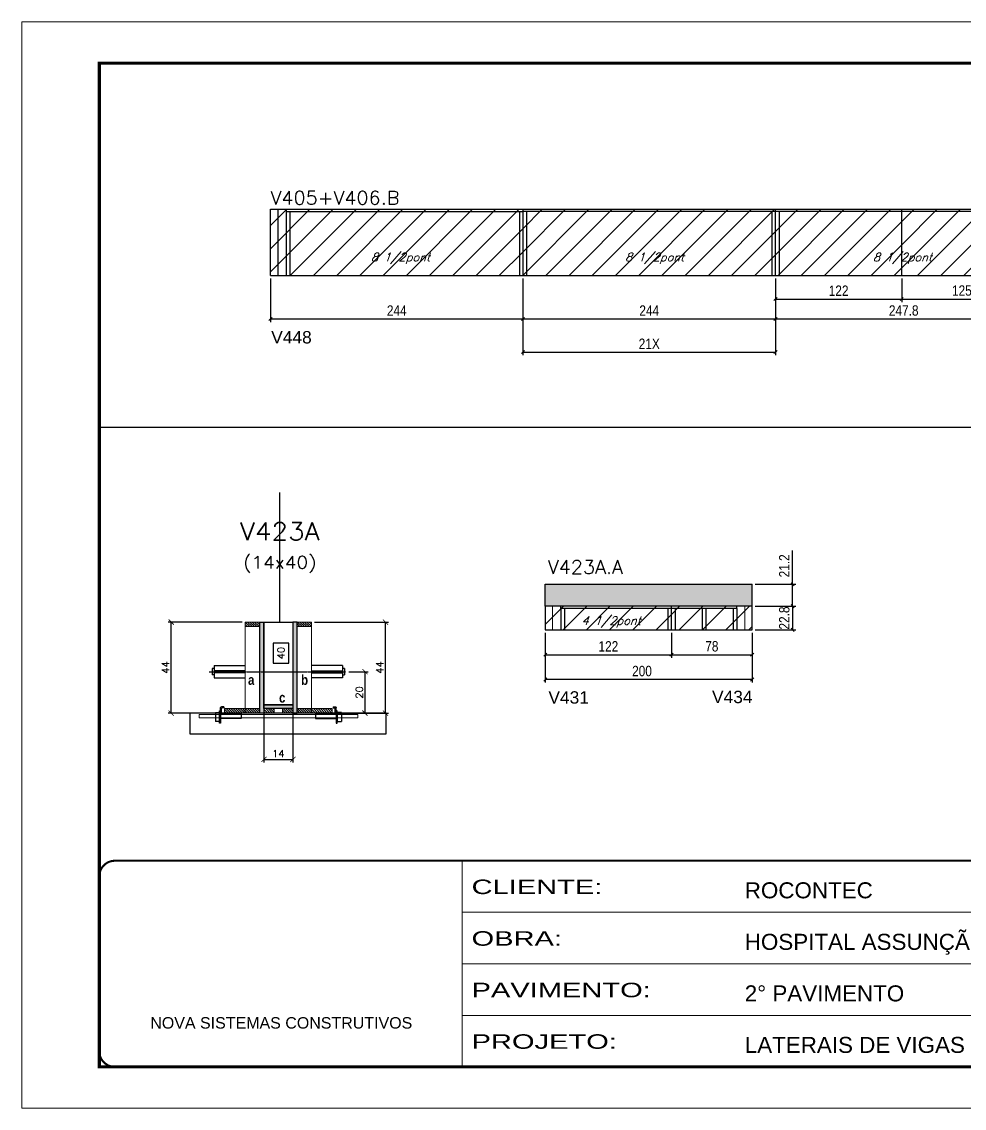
# Model space of a CAD drawing. Extents: x 137137 to 143418, y 10464 to 34486.
# Drawn here: x 137137 to 138048, y 26544 to 27594 of the extents above; entities that cross this region are included whole.
import ezdxf
from ezdxf.enums import TextEntityAlignment as Align

# ---------------------------------------------------------------- set-up
doc = ezdxf.new("R2010")
doc.units = 0
for name, pattern in [('CONTINUO', [0]), ('DASHED', [0.75, 0.5, -0.25]), ('HIDDEN', [0.375, 0.25, -0.125])]:
    doc.linetypes.add(name, pattern=pattern)
for name, color, linetype in [('5', 5, 'Continuous'), ('barrote', 251, 'Continuous'), ('COTA', 241, 'Continuous'), ('Cota Seção (2x)', 4, 'Continuous'), ('detalhes', 4, 'Continuous'), ('Painéis', 200, 'Continuous'), ('presilha', 1, 'Continuous'), ('Reaproveitamento', 251, 'Continuous'), ('SARR_2.2x7', 40, 'Continuous'), ('SARR_3.5x7', 81, 'Continuous'), ('TENSOR', 3, 'Continuous'), ('texto', 7, 'Continuous'), ('Texto de Titulo', 7, 'Continuous'), ('Texto Qtd Sarr', 242, 'Continuous')]:
    doc.layers.add(name, color=color, linetype=linetype)
for name, color, linetype, lineweight in [('CONCRETO', 251, 'Continuous', 25), ('Folhas', 255, 'Continuous', 9), ('Hachura', 251, 'Continuous', 9), ('Madeira', 126, 'Continuous', 18), ('Sarr 2.2x7', 40, 'Continuous', 9), ('SARRAFO DE PRESSAO', 251, 'DASHED', 9), ('SCO-___-LAJ', 2, 'Continuous', 0), ('Texto Seção', 7, 'Continuous', 15)]:
    doc.layers.add(name, color=color, linetype=linetype, lineweight=lineweight)
doc.styles.add('ARIAL', font='arial.ttf')
doc.styles.add('COTA TECNICA', font='techl___.ttf', dxfattribs={"height": 10})
doc.styles.add('REGUA-120', font='ROMANS.shx', dxfattribs={"height": 15})
doc.styles.add('Romans', font='romans.shx')
doc.styles.get("Standard").update_dxf_attribs({"font": 'arial.ttf'})
doc.styles.add('TECNICA', font='techb___.ttf', dxfattribs={"height": 10})
doc.styles.add('Tecnologia', font='')
doc.styles.get('Tecnologia').set_extended_font_data('Forgotten Futurist')
doc.dimstyles.new('Cota Seção (2x)', dxfattribs={"dimtxt": 7, "dimasz": 5, "dimexe": 3, "dimexo": 3, "dimgap": 2, "dimtad": 3, "dimdec": 1, "dimlfac": 0.5, "dimzin": 12, "dimdsep": 46, "dimtxsty": 'Romans', "dimblk": 'ARCHTICK', "dimcen": 0, "dimclrd": 4, "dimclre": 4, "dimclrt": 1, "dimadec": 1, "dimazin": 3, "dimtfac": 1, "dimtdec": 1, "dimtmove": 0, "dimatfit": 3, "dimldrblk": 'OBLIQUE', "dimfxl": 1, "dimtolj": 1, "dimtzin": 12, "dimarcsym": 0})
doc.dimstyles.new('Cota Seção interna', dxfattribs={"dimtxt": 7, "dimasz": 6, "dimexe": 0.18, "dimexo": 2, "dimgap": -4, "dimtad": 3, "dimdec": 1, "dimlfac": 0.5, "dimzin": 12, "dimdsep": 46, "dimtxsty": 'Romans', "dimblk": 'ARCHTICK', "dimcen": 0.09, "dimse1": 1, "dimse2": 1, "dimsd1": 1, "dimsd2": 1, "dimclrd": 180, "dimclre": 5, "dimclrt": 1, "dimadec": 0, "dimazin": 3, "dimtfac": 1, "dimtdec": 1, "dimtofl": 0, "dimtmove": 0, "dimatfit": 3, "dimldrblk": 'ARCHTICK', "dimfxl": 1, "dimtolj": 1, "dimtzin": 0, "dimarcsym": 0})
doc.dimstyles.new('PAINEL', dxfattribs={"dimtxt": 10, "dimasz": 3, "dimexe": 3, "dimexo": 3, "dimgap": 3, "dimtad": 1, "dimdec": 1, "dimzin": 12, "dimdsep": 46, "dimtxsty": 'COTA TECNICA', "dimblk1": 'OBLIQUE', "dimblk2": 'OBLIQUE', "dimsah": 1, "dimcen": 0.9, "dimclrd": 4, "dimclre": 4, "dimclrt": 240, "dimadec": 1, "dimazin": 3, "dimtfac": 1, "dimtdec": 1, "dimtmove": 0, "dimatfit": 3, "dimfxl": 1, "dimtolj": 1, "dimtzin": 12, "dimarcsym": 0})
pattern_1 = [(315, (160317.9558, 18696.541), (1.12253202, 1.12253202), [])]
pattern_2 = [(315, (160327.9558, 18696.541), (1.12253202, 1.12253202), [])]
pattern_3 = [(45, (-4768.5, -1148.575), (-11.2253202, 11.2253202), [])]

# ---------------------------------------------------------------- blocks, each defined once
blk = doc.blocks.new('9999999999')
at = {"color": 30, "linetype": 'CONTINUO'}
for p, q in [((98564.6, 34230.2), (98564.6, 34429.4)), ((98564.6, 34379.6), (99584, 34379.6)), ((98564.6, 34329.8), (99488, 34329.8)), ((98564.6, 34280), (99488, 34280))]:
    blk.add_line(p, q, dxfattribs=at)
at = {"color": 30, "linetype": 'CONTINUO', "const_width": 2}
blk.add_lwpolyline([(99584, 34230.2), (99584, 34414.4, 0.414214), (99569, 34429.4), (98229, 34429.4, 0.414214), (98214, 34414.4), (98214, 34245.2, 0.414214), (98229, 34230.2), (99584, 34230.2)], format="xyb", dxfattribs=at)
at = {"layer": 'Folhas'}
blk.add_lwpolyline([(98139, 34190.2), (99624, 34190.2), (99624, 35240.2), (98139, 35240.2)], close=True, dxfattribs=at)
at = {"layer": 'Folhas', "color": 30, "const_width": 3}
blk.add_lwpolyline([(98214, 34230.2), (99584, 34230.2), (99584, 35200.2), (98214, 35200.2)], close=True, dxfattribs=at)
at = {"color": 7, "linetype": 'Continuous', "ltscale": 5, "style": 'ARIAL'}
for s, height, p in [('ROCONTEC', 15.48, (98837.7, 34393.1)), ('HOSPITAL ASSUNÇÃO', 15.483, (98837.7, 34343.3)), ('2° PAVIMENTO', 15.483, (98837.7, 34293.5)), ('NOVA SISTEMAS CONSTRUTIVOS', 11.059, (98263.2, 34267.2)), ('LATERAIS DE VIGAS', 15.483, (98837.7, 34243.7))]:
    blk.add_text(s, height=height, dxfattribs=at).set_placement(p)
at = {"layer": 'Folhas', "color": 7, "style": 'Tecnologia', "width": 1.5}
for s, p in [('CLIENTE:', (98573.7, 34397.2)), ('OBRA:', (98573.7, 34347.3)), ('PAVIMENTO:', (98573.7, 34297.5)), ('PROJETO:', (98573.7, 34247.7))]:
    blk.add_text(s, height=14, dxfattribs=at).set_placement(p)
blk = doc.blocks.new('_Oblique')
at = {"color": 0, "linetype": 'ByBlock', "lineweight": -2}
blk.add_line((-0.5, -0.5), (0.5, 0.5), dxfattribs=at)
blk = doc.blocks.new('*D519')
at = {"layer": 'COTA', "color": 4, "lineweight": -2, "ltscale": 25, "transparency": 16777216}
for p, q in [((137377.7, 27346.1), (137377.7, 27304.1)), ((137621.7, 27346.1), (137621.7, 27304.1)), ((137377.7, 27307.1), (137621.7, 27307.1))]:
    blk.add_line(p, q, dxfattribs=at)
at = {"layer": 'Defpoints', "color": 0, "ltscale": 25, "transparency": 16777216}
for p in [(137377.7, 27349.1), (137621.7, 27349.1), (137621.7, 27307.1)]:
    blk.add_point(p, dxfattribs=at)
at = {"layer": 'COTA', "color": 4, "lineweight": -2, "ltscale": 25, "transparency": 16777216, "xscale": 3, "yscale": 3, "zscale": 3, "rotation": 180}
blk.add_blockref('_Oblique', (137377.7, 27307.1), dxfattribs=at)
at = {"layer": 'COTA', "color": 4, "lineweight": -2, "ltscale": 25, "transparency": 16777216, "xscale": 3, "yscale": 3, "zscale": 3}
blk.add_blockref('_Oblique', (137621.7, 27307.1), dxfattribs=at)
at = {"layer": 'COTA', "color": 240, "ltscale": 25, "transparency": 16777216, "insert": (137499.7, 27315.2), "char_height": 10, "attachment_point": 5, "style": 'COTA TECNICA'}
blk.add_mtext('\\A1;244', dxfattribs=at)
blk = doc.blocks.new('*D518')
at = {"layer": 'COTA', "color": 4, "lineweight": -2, "ltscale": 25, "transparency": 16777216}
for p, q in [((137865.7, 27346.1), (137865.7, 27304.1)), ((138113.5, 27346.1), (138113.5, 27304.1)), ((137865.7, 27307.1), (138113.5, 27307.1))]:
    blk.add_line(p, q, dxfattribs=at)
at = {"layer": 'Defpoints', "color": 0, "ltscale": 25, "transparency": 16777216}
for p in [(137865.7, 27349.1), (138113.5, 27349.1), (138113.5, 27307.1)]:
    blk.add_point(p, dxfattribs=at)
at = {"layer": 'COTA', "color": 4, "lineweight": -2, "ltscale": 25, "transparency": 16777216, "xscale": 3, "yscale": 3, "zscale": 3, "rotation": 180}
blk.add_blockref('_Oblique', (137865.7, 27307.1), dxfattribs=at)
at = {"layer": 'COTA', "color": 4, "lineweight": -2, "ltscale": 25, "transparency": 16777216, "xscale": 3, "yscale": 3, "zscale": 3}
blk.add_blockref('_Oblique', (138113.5, 27307.1), dxfattribs=at)
at = {"layer": 'COTA', "color": 240, "ltscale": 25, "transparency": 16777216, "insert": (137989.6, 27315.2), "char_height": 10, "attachment_point": 5, "style": 'COTA TECNICA'}
blk.add_mtext('\\A1;247.8', dxfattribs=at)
blk = doc.blocks.new('titulo1')
at = {"layer": 'Defpoints', "color": 252, "linetype": 'HIDDEN', "ltscale": 2}
blk.add_line((0, 0), (0, 125), dxfattribs=at)
at = {"layer": 'Defpoints', "style": 'Romans', "oblique": 15}
blk.add_attdef('FOLHA', text='', height=10, dxfattribs=at).set_placement((0, 15.6), align=Align.MIDDLE_CENTER)
at = {"layer": 'Texto Qtd Sarr', "color": 3, "style": 'Romans', "oblique": 15}
for tag, height, p in [('TITULO', 17, (0, 71.4)), ('SEÇÃO', 12, (0, 41.5))]:
    blk.add_attdef(tag, text='', height=height, dxfattribs=at).set_placement(p, align=Align.MIDDLE_CENTER)
blk = doc.blocks.new('_ArchTick')
at = {"color": 0, "linetype": 'ByBlock', "const_width": 0.15}
blk.add_lwpolyline([(-0.5, -0.5), (0.5, 0.5)], dxfattribs=at)
blk = doc.blocks.new('*D853')
at = {"layer": 'COTA', "color": 4, "lineweight": -2, "transparency": 16777216}
for p, q in [((137350.3, 27014.2), (137278.7, 27014.2)), ((137281.7, 26926.2), (137281.7, 27014.2)), ((137330.3, 26926.2), (137278.7, 26926.2))]:
    blk.add_line(p, q, dxfattribs=at)
at = {"layer": 'Defpoints', "color": 0, "transparency": 16777216}
for p in [(137281.7, 27014.2), (137353.3, 27014.2), (137333.3, 26926.2)]:
    blk.add_point(p, dxfattribs=at)
at = {"layer": 'COTA', "color": 4, "lineweight": -2, "transparency": 16777216, "xscale": 5, "yscale": 5, "zscale": 5}
for p, rotation in [((137281.7, 27014.2), 90), ((137281.7, 26926.2), 270)]:
    blk.add_blockref('_ArchTick', p, dxfattribs=dict(at, rotation=rotation))
at = {"layer": 'COTA', "color": 1, "transparency": 16777216, "insert": (137276.2, 26970.2), "char_height": 7, "attachment_point": 5, "rotation": 90, "style": 'Romans'}
blk.add_mtext('\\A1;44', dxfattribs=at)
blk = doc.blocks.new('*D854')
at = {"layer": 'COTA', "color": 4, "lineweight": -2, "transparency": 16777216}
for p, q in [((137420.3, 27014.2), (137491.8, 27014.2)), ((137488.8, 26926.2), (137488.8, 27014.2)), ((137440.3, 26926.2), (137491.8, 26926.2))]:
    blk.add_line(p, q, dxfattribs=at)
at = {"layer": 'Defpoints', "color": 0, "transparency": 16777216}
for p in [(137417.3, 27014.2), (137488.8, 27014.2), (137437.3, 26926.2)]:
    blk.add_point(p, dxfattribs=at)
at = {"layer": 'COTA', "color": 4, "lineweight": -2, "transparency": 16777216, "xscale": 5, "yscale": 5, "zscale": 5}
for p, rotation in [((137488.8, 27014.2), 90), ((137488.8, 26926.2), 270)]:
    blk.add_blockref('_ArchTick', p, dxfattribs=dict(at, rotation=rotation))
at = {"layer": 'COTA', "color": 1, "transparency": 16777216, "insert": (137483.3, 26970.2), "char_height": 7, "attachment_point": 5, "rotation": 90, "style": 'Romans'}
blk.add_mtext('\\A1;44', dxfattribs=at)
blk = doc.blocks.new('*D855')
at = {"layer": 'Cota Seção (2x)', "color": 180, "lineweight": -2, "transparency": 16777216}
for p, q in [((137395.3, 26993.9), (137380.3, 26993.9)), ((137380.3, 26993.9), (137380.3, 26974.5)), ((137395.3, 26974.5), (137395.3, 26993.9)), ((137380.3, 26974.5), (137395.3, 26974.5))]:
    blk.add_line(p, q, dxfattribs=at)
at = {"layer": 'Defpoints', "color": 0, "transparency": 16777216}
for p in [(137399.3, 27014.2), (137399.3, 27014.2), (137399.3, 26934.2)]:
    blk.add_point(p, dxfattribs=at)
at = {"layer": 'Cota Seção (2x)', "color": 1, "transparency": 16777216, "insert": (137387.8, 26984.2), "char_height": 7, "attachment_point": 5, "rotation": 90, "style": 'Romans'}
blk.add_mtext('\\A1;40', dxfattribs=at)
blk = doc.blocks.new('PRESILHA METÁLICA 1')
at = {"layer": 'presilha'}
for p, q in [((7.5, 10.6), (7.5, 19.9)), ((12, 21), (8.6, 21)), ((9, 11.6), (9, 18.9)), ((12, 19.5), (9.6, 19.5)), ((12, 21), (12, 19.5)), ((0, 13), (6, 13)), ((0, 13), (0, 0)), ((6, 0), (0, 0)), ((6, 15.5), (7.5, 15.5)), ((6, -2.5), (6, 15.5)), ((6, 13), (6, 0)), ((7.5, 15.5), (7.5, -2.5)), ((37.5, 4.1), (7.5, 4.1)), ((37.5, 11), (9.6, 11)), ((37.5, 11), (37.5, 4.1)), ((7.5, -2.5), (6, -2.5))]:
    blk.add_line(p, q, dxfattribs=at)
for centre, radius, start, end in [((8.6, 19.9), 1.14, 90, 180), ((9.6, 18.9), 0.57, 90, 180), ((9.6, 11.6), 0.57, 180, 270)]:
    blk.add_arc(centre, radius, start, end, dxfattribs=at)
blk = doc.blocks.new('*D856')
at = {"layer": 'COTA', "color": 4, "lineweight": -2, "transparency": 16777216}
for p, q in [((137371.3, 26927.6), (137371.3, 26878.5)), ((137399.3, 26927.6), (137399.3, 26878.5)), ((137371.3, 26881.5), (137399.3, 26881.5))]:
    blk.add_line(p, q, dxfattribs=at)
at = {"layer": 'Defpoints', "color": 0, "transparency": 16777216}
for p in [(137371.3, 26930.6), (137399.3, 26930.6), (137399.3, 26881.5)]:
    blk.add_point(p, dxfattribs=at)
at = {"layer": 'COTA', "color": 4, "lineweight": -2, "transparency": 16777216, "xscale": 5, "yscale": 5, "zscale": 5, "rotation": 180}
blk.add_blockref('_ArchTick', (137371.3, 26881.5), dxfattribs=at)
at = {"layer": 'COTA', "color": 4, "lineweight": -2, "transparency": 16777216, "xscale": 5, "yscale": 5, "zscale": 5}
blk.add_blockref('_ArchTick', (137399.3, 26881.5), dxfattribs=at)
at = {"layer": 'COTA', "color": 1, "transparency": 16777216, "insert": (137385.3, 26887), "char_height": 7, "attachment_point": 5, "style": 'Romans'}
blk.add_mtext('\\A1;14', dxfattribs=at)
blk = doc.blocks.new('*D857')
at = {"layer": 'COTA', "color": 4, "lineweight": -2, "transparency": 16777216}
for p, q in [((137453.5, 26966.2), (137472, 26966.2)), ((137469, 26966.2), (137469, 26926.2)), ((137453.5, 26926.2), (137472, 26926.2))]:
    blk.add_line(p, q, dxfattribs=at)
at = {"layer": 'Defpoints', "color": 0, "transparency": 16777216}
for p in [(137450.5, 26966.2), (137450.5, 26926.2), (137469, 26926.2)]:
    blk.add_point(p, dxfattribs=at)
at = {"layer": 'COTA', "color": 4, "lineweight": -2, "transparency": 16777216, "xscale": 5, "yscale": 5, "zscale": 5}
for p, rotation in [((137469, 26966.2), 90), ((137469, 26926.2), 270)]:
    blk.add_blockref('_ArchTick', p, dxfattribs=dict(at, rotation=rotation))
at = {"layer": 'COTA', "color": 1, "transparency": 16777216, "insert": (137463.5, 26946.2), "char_height": 7, "attachment_point": 5, "rotation": 90, "style": 'Romans'}
blk.add_mtext('\\A1;20', dxfattribs=at)
blk = doc.blocks.new('*D858')
at = {"layer": 'COTA', "color": 4, "linetype": 'ByBlock', "lineweight": -2, "transparency": 16777216}
for p, q in [((137643.2, 27003.7), (137643.2, 26955.7)), ((137843.2, 27003.7), (137843.2, 26955.7)), ((137843.2, 26958.7), (137643.2, 26958.7))]:
    blk.add_line(p, q, dxfattribs=at)
at = {"layer": 'Defpoints', "color": 0, "linetype": 'ByBlock', "transparency": 16777216}
for p in [(137643.2, 27006.7), (137843.2, 27006.7), (137643.2, 26958.7)]:
    blk.add_point(p, dxfattribs=at)
at = {"layer": 'COTA', "color": 4, "linetype": 'ByBlock', "lineweight": -2, "transparency": 16777216, "xscale": 3, "yscale": 3, "zscale": 3, "rotation": 180}
blk.add_blockref('_Oblique', (137643.2, 26958.7), dxfattribs=at)
at = {"layer": 'COTA', "color": 4, "linetype": 'ByBlock', "lineweight": -2, "transparency": 16777216, "xscale": 3, "yscale": 3, "zscale": 3}
blk.add_blockref('_Oblique', (137843.2, 26958.7), dxfattribs=at)
at = {"layer": 'COTA', "color": 240, "linetype": 'ByBlock', "transparency": 16777216, "insert": (137736.7, 26966.8), "char_height": 10, "attachment_point": 5, "style": 'COTA TECNICA'}
blk.add_mtext('\\A1;200', dxfattribs=at)
blk = doc.blocks.new('*D859')
at = {"layer": 'COTA', "color": 4, "linetype": 'ByBlock', "lineweight": -2, "transparency": 16777216}
for p, q in [((137846.2, 27029.5), (137885.3, 27029.5)), ((137882.3, 27029.5), (137882.3, 27006.7)), ((137846.2, 27006.7), (137885.3, 27006.7))]:
    blk.add_line(p, q, dxfattribs=at)
at = {"layer": 'Defpoints', "color": 0, "linetype": 'ByBlock', "transparency": 16777216}
for p in [(137843.2, 27029.5), (137843.2, 27006.7), (137882.3, 27006.7)]:
    blk.add_point(p, dxfattribs=at)
at = {"layer": 'COTA', "color": 4, "linetype": 'ByBlock', "lineweight": -2, "transparency": 16777216, "xscale": 3, "yscale": 3, "zscale": 3}
for p, rotation in [((137882.3, 27029.5), 90), ((137882.3, 27006.7), 270)]:
    blk.add_blockref('_Oblique', p, dxfattribs=dict(at, rotation=rotation))
at = {"layer": 'COTA', "color": 240, "linetype": 'ByBlock', "transparency": 16777216, "insert": (137874.2, 27018.1), "char_height": 10, "attachment_point": 5, "rotation": 90, "style": 'COTA TECNICA'}
blk.add_mtext('\\A1;22.8', dxfattribs=at)
blk = doc.blocks.new('*D860')
at = {"layer": 'COTA', "color": 4, "linetype": 'ByBlock', "lineweight": -2, "transparency": 16777216}
for p, q in [((137643.2, 27003.7), (137643.2, 26979.6)), ((137765.2, 27003.7), (137765.2, 26979.6)), ((137643.2, 26982.6), (137765.2, 26982.6))]:
    blk.add_line(p, q, dxfattribs=at)
at = {"layer": 'Defpoints', "color": 0, "linetype": 'ByBlock', "transparency": 16777216}
for p in [(137643.2, 27006.7), (137765.2, 27006.7), (137765.2, 26982.6)]:
    blk.add_point(p, dxfattribs=at)
at = {"layer": 'COTA', "color": 4, "linetype": 'ByBlock', "lineweight": -2, "transparency": 16777216, "xscale": 3, "yscale": 3, "zscale": 3, "rotation": 180}
blk.add_blockref('_Oblique', (137643.2, 26982.6), dxfattribs=at)
at = {"layer": 'COTA', "color": 4, "linetype": 'ByBlock', "lineweight": -2, "transparency": 16777216, "xscale": 3, "yscale": 3, "zscale": 3}
blk.add_blockref('_Oblique', (137765.2, 26982.6), dxfattribs=at)
at = {"layer": 'COTA', "color": 240, "linetype": 'ByBlock', "transparency": 16777216, "insert": (137704.2, 26990.7), "char_height": 10, "attachment_point": 5, "style": 'COTA TECNICA'}
blk.add_mtext('\\A1;122', dxfattribs=at)
blk = doc.blocks.new('*D861')
at = {"layer": 'COTA', "color": 4, "linetype": 'ByBlock', "lineweight": -2, "transparency": 16777216}
for p, q in [((137765.2, 27003.7), (137765.2, 26979.6)), ((137843.2, 27003.7), (137843.2, 26979.6)), ((137765.2, 26982.6), (137843.2, 26982.6))]:
    blk.add_line(p, q, dxfattribs=at)
at = {"layer": 'Defpoints', "color": 0, "linetype": 'ByBlock', "transparency": 16777216}
for p in [(137765.2, 27006.7), (137843.2, 27006.7), (137843.2, 26982.6)]:
    blk.add_point(p, dxfattribs=at)
at = {"layer": 'COTA', "color": 4, "linetype": 'ByBlock', "lineweight": -2, "transparency": 16777216, "xscale": 3, "yscale": 3, "zscale": 3, "rotation": 180}
blk.add_blockref('_Oblique', (137765.2, 26982.6), dxfattribs=at)
at = {"layer": 'COTA', "color": 4, "linetype": 'ByBlock', "lineweight": -2, "transparency": 16777216, "xscale": 3, "yscale": 3, "zscale": 3}
blk.add_blockref('_Oblique', (137843.2, 26982.6), dxfattribs=at)
at = {"layer": 'COTA', "color": 240, "linetype": 'ByBlock', "transparency": 16777216, "insert": (137804.2, 26990.7), "char_height": 10, "attachment_point": 5, "style": 'COTA TECNICA'}
blk.add_mtext('\\A1;78', dxfattribs=at)
blk = doc.blocks.new('*D892')
at = {"layer": 'COTA', "color": 4, "lineweight": -2, "ltscale": 25, "transparency": 16777216}
for p, q in [((137621.7, 27346.1), (137621.7, 27304.1)), ((137865.7, 27346.1), (137865.7, 27304.1)), ((137621.7, 27307.1), (137865.7, 27307.1))]:
    blk.add_line(p, q, dxfattribs=at)
at = {"layer": 'Defpoints', "color": 0, "ltscale": 25, "transparency": 16777216}
for p in [(137621.7, 27349.1), (137865.7, 27349.1), (137865.7, 27307.1)]:
    blk.add_point(p, dxfattribs=at)
at = {"layer": 'COTA', "color": 4, "lineweight": -2, "ltscale": 25, "transparency": 16777216, "xscale": 3, "yscale": 3, "zscale": 3, "rotation": 180}
blk.add_blockref('_Oblique', (137621.7, 27307.1), dxfattribs=at)
at = {"layer": 'COTA', "color": 4, "lineweight": -2, "ltscale": 25, "transparency": 16777216, "xscale": 3, "yscale": 3, "zscale": 3}
blk.add_blockref('_Oblique', (137865.7, 27307.1), dxfattribs=at)
at = {"layer": 'COTA', "color": 240, "ltscale": 25, "transparency": 16777216, "insert": (137743.7, 27315.2), "char_height": 10, "attachment_point": 5, "style": 'COTA TECNICA'}
blk.add_mtext('\\A1;244', dxfattribs=at)
blk = doc.blocks.new('*D893')
at = {"layer": 'COTA', "color": 4, "lineweight": -2, "ltscale": 25, "transparency": 16777216}
for p, q in [((137621.7, 27346.1), (137621.7, 27272.1)), ((137865.7, 27346.1), (137865.7, 27272.1)), ((137621.7, 27275.1), (137865.7, 27275.1))]:
    blk.add_line(p, q, dxfattribs=at)
at = {"layer": 'Defpoints', "color": 0, "ltscale": 25, "transparency": 16777216}
for p in [(137621.7, 27349.1), (137865.7, 27349.1), (137865.7, 27275.1)]:
    blk.add_point(p, dxfattribs=at)
at = {"layer": 'COTA', "color": 4, "lineweight": -2, "ltscale": 25, "transparency": 16777216, "xscale": 3, "yscale": 3, "zscale": 3, "rotation": 180}
blk.add_blockref('_Oblique', (137621.7, 27275.1), dxfattribs=at)
at = {"layer": 'COTA', "color": 4, "lineweight": -2, "ltscale": 25, "transparency": 16777216, "xscale": 3, "yscale": 3, "zscale": 3}
blk.add_blockref('_Oblique', (137865.7, 27275.1), dxfattribs=at)
at = {"layer": 'COTA', "color": 240, "ltscale": 25, "transparency": 16777216, "insert": (137743.7, 27283.1), "char_height": 10, "attachment_point": 5, "style": 'COTA TECNICA'}
blk.add_mtext('\\A1;21X', dxfattribs=at)
blk = doc.blocks.new('*D899')
at = {"layer": 'COTA', "color": 4, "lineweight": -2, "ltscale": 25, "transparency": 16777216}
for p, q in [((137865.7, 27346.1), (137865.7, 27323.3)), ((137987.7, 27346.1), (137987.7, 27323.3)), ((137865.7, 27326.3), (137987.7, 27326.3))]:
    blk.add_line(p, q, dxfattribs=at)
at = {"layer": 'Defpoints', "color": 0, "ltscale": 25, "transparency": 16777216}
for p in [(137865.7, 27349.1), (137987.7, 27349.1), (137987.7, 27326.3)]:
    blk.add_point(p, dxfattribs=at)
at = {"layer": 'COTA', "color": 4, "lineweight": -2, "ltscale": 25, "transparency": 16777216, "xscale": 3, "yscale": 3, "zscale": 3, "rotation": 180}
blk.add_blockref('_Oblique', (137865.7, 27326.3), dxfattribs=at)
at = {"layer": 'COTA', "color": 4, "lineweight": -2, "ltscale": 25, "transparency": 16777216, "xscale": 3, "yscale": 3, "zscale": 3}
blk.add_blockref('_Oblique', (137987.7, 27326.3), dxfattribs=at)
at = {"layer": 'COTA', "color": 240, "ltscale": 25, "transparency": 16777216, "insert": (137926.7, 27334.4), "char_height": 10, "attachment_point": 5, "style": 'COTA TECNICA'}
blk.add_mtext('\\A1;122', dxfattribs=at)
blk = doc.blocks.new('*D900')
at = {"layer": 'COTA', "color": 4, "lineweight": -2, "ltscale": 25, "transparency": 16777216}
for p, q in [((137987.7, 27346.1), (137987.7, 27323.3)), ((138113.5, 27346.1), (138113.5, 27323.3)), ((137987.7, 27326.3), (138113.5, 27326.3))]:
    blk.add_line(p, q, dxfattribs=at)
at = {"layer": 'Defpoints', "color": 0, "ltscale": 25, "transparency": 16777216}
for p in [(137987.7, 27349.1), (138113.5, 27349.1), (138113.5, 27326.3)]:
    blk.add_point(p, dxfattribs=at)
at = {"layer": 'COTA', "color": 4, "lineweight": -2, "ltscale": 25, "transparency": 16777216, "xscale": 3, "yscale": 3, "zscale": 3, "rotation": 180}
blk.add_blockref('_Oblique', (137987.7, 27326.3), dxfattribs=at)
at = {"layer": 'COTA', "color": 4, "lineweight": -2, "ltscale": 25, "transparency": 16777216, "xscale": 3, "yscale": 3, "zscale": 3}
blk.add_blockref('_Oblique', (138113.5, 27326.3), dxfattribs=at)
at = {"layer": 'COTA', "color": 240, "ltscale": 25, "transparency": 16777216, "insert": (138050.6, 27334.5), "char_height": 10, "attachment_point": 5, "style": 'COTA TECNICA'}
blk.add_mtext('\\A1;125.8', dxfattribs=at)
blk = doc.blocks.new('*D1065')
at = {"layer": 'COTA', "color": 4, "lineweight": -2, "ltscale": 25, "transparency": 16777216}
for p, q in [((137882.3, 27050.7), (137882.3, 27083.4)), ((137846.2, 27050.7), (137885.3, 27050.7)), ((137882.3, 27029.5), (137882.3, 27050.7)), ((137846.2, 27029.5), (137885.3, 27029.5))]:
    blk.add_line(p, q, dxfattribs=at)
at = {"layer": 'Defpoints', "color": 0, "ltscale": 25, "transparency": 16777216}
for p in [(137843.2, 27050.7), (137882.3, 27050.7), (137843.2, 27029.5)]:
    blk.add_point(p, dxfattribs=at)
at = {"layer": 'COTA', "color": 4, "lineweight": -2, "ltscale": 25, "transparency": 16777216, "xscale": 3, "yscale": 3, "zscale": 3}
for p, rotation in [((137882.3, 27050.7), 90), ((137882.3, 27029.5), 270)]:
    blk.add_blockref('_Oblique', p, dxfattribs=dict(at, rotation=rotation))
at = {"layer": 'COTA', "color": 240, "ltscale": 25, "transparency": 16777216, "insert": (137874.2, 27068.5), "char_height": 10, "attachment_point": 5, "rotation": 90, "style": 'COTA TECNICA'}
blk.add_mtext('\\A1;21.2', dxfattribs=at)

msp = doc.modelspace()

# ---------------------------------------------------------------- hatches: boundary and pattern name
at = {"layer": 'COTA', "linetype": 'ByBlock'}
h = msp.add_hatch(dxfattribs=at)
h.set_pattern_fill('AR-CONC', color=256, scale=0.03)
h.set_pattern_definition([(50, (-4768.5, -1148.575), (5.46554007, -0.47817257), [0.5715, -6.2865]), (355, (-4768.5, -1148.575), (-1.05730264, 5.73170536), [0.4572, -5.02921753]), (100.4514447, (-4768.0445, -1148.615), (4.40823741, 5.25353256), [0.48570026, -5.34270734]), (46.1842, (-4768.5, -1147.051), (8.13237123, -1.26126984), [0.85725, -9.42975]), (96.6355576, (-4767.822, -1147.156), (7.122124, 7.42278374), [0.7285507, -8.01406824]), (351.184151, (-4768.5, -1147.051), (7.122124, 7.42278374), [0.685799, -7.54379196]), (21, (-4767.738, -1147.432), (4.54843174, -3.06795595), [0.5715, -6.2865]), (326, (-4767.738, -1147.432), (1.85406085, 5.52563898), [0.4572, -5.0292]), (71.451445, (-4767.359, -1147.688), (6.40249258, 2.45768307), [0.48570026, -5.34269813]), (37.5, (-4768.5, -1148.5751), (0.092658098, 2.536651166), [0, -4.96824, 0, -5.1054, 0, -5.04825]), (7.5, (-4768.5, -1148.575), (2.004589875, 3.005417245), [0, -2.91084, 0, -4.85394, 0, -1.92405]), (327.5, (-4770.1993, -1148.5751), (4.067717855, -0.17186232), [0, -1.905, 0, -5.9436, 0, -7.8867]), (317.5, (-4770.9613, -1148.575), (4.44387544, 0.76279473), [0, -2.4765, 0, -3.94716, 0, -5.6007])])
h.paths.add_polyline_path([(137843.21, 27029.45), (137843.21, 27050.65), (137643.21, 27050.65), (137643.21, 27029.45)])
at = {"layer": 'Hachura'}
h = msp.add_hatch(dxfattribs=at)
h.set_pattern_fill('ANSI31', color=256, scale=0.5, angle=270, style=0)
h.set_pattern_definition([(315, (160327.9558, 18706.541), (1.12253202, 1.12253202), [])])
h.paths.add_polyline_path([(137367.34, 27009.78), (137367.34, 27014.18), (137353.34, 27014.18), (137353.34, 27009.78)])
h = msp.add_hatch(color=256, dxfattribs=at)
h.dxf.hatch_style = 1
h.paths.add_polyline_path([(137367.34, 27014.18), (137371.34, 27014.18), (137371.34, 26926.18), (137367.34, 26926.18)])
h = msp.add_hatch(color=256, dxfattribs=at)
h.dxf.hatch_style = 1
h.paths.add_polyline_path([(137403.33, 27014.18), (137399.33, 27014.18), (137399.34, 26926.18), (137403.34, 26926.18)])
h = msp.add_hatch(dxfattribs=at)
h.set_pattern_fill('ANSI31', color=256, scale=0.5, angle=270, style=0)
h.set_pattern_definition([(315, (160317.9655, 18706.541), (1.12253202, 1.12253202), [])])
h.paths.add_polyline_path([(137403.33, 27009.78), (137403.33, 27014.18), (137417.33, 27014.18), (137417.33, 27009.78)])
h = msp.add_hatch(color=256, dxfattribs=at)
h.dxf.hatch_style = 1
h.paths.add_polyline_path([(137371.34, 26930.58), (137371.34, 26934.18), (137399.34, 26934.18), (137399.34, 26930.58)])
h = msp.add_hatch(dxfattribs=at)
h.set_pattern_fill('ANSI31', color=256, scale=0.5, angle=270, style=0)
h.set_pattern_definition(pattern_2)
h.paths.add_polyline_path([(137333.34, 26926.18), (137333.34, 26930.58), (137353.34, 26930.58), (137353.34, 26926.18)])
h = msp.add_hatch(dxfattribs=at)
h.set_pattern_fill('ANSI31', color=256, scale=0.5, angle=270, style=0)
h.set_pattern_definition([(315, (160327.9558, 18622.941), (1.12253202, 1.12253202), [])])
h.paths.add_polyline_path([(137367.34, 26926.18), (137367.34, 26930.58), (137353.34, 26930.58), (137353.34, 26926.18)])
h = msp.add_hatch(dxfattribs=at)
h.set_pattern_fill('ANSI31', color=256, scale=0.5, angle=270, style=0)
h.set_pattern_definition(pattern_2)
h.paths.add_polyline_path([(137371.34, 26926.18), (137371.34, 26930.58), (137381.34, 26930.58), (137381.34, 26926.18)])
h = msp.add_hatch(dxfattribs=at)
h.set_pattern_fill('ANSI31', color=256, scale=0.5, angle=270, style=0)
h.set_pattern_definition(pattern_1)
h.paths.add_polyline_path([(137399.34, 26926.18), (137399.34, 26930.58), (137389.34, 26930.58), (137389.34, 26926.18)])
h = msp.add_hatch(dxfattribs=at)
h.set_pattern_fill('ANSI31', color=256, scale=0.5, angle=270, style=0)
h.set_pattern_definition([(315, (160317.9558, 18622.941), (1.12253202, 1.12253202), [])])
h.paths.add_polyline_path([(137403.34, 26926.18), (137403.34, 26930.58), (137417.34, 26930.58), (137417.34, 26926.18)])
h = msp.add_hatch(dxfattribs=at)
h.set_pattern_fill('ANSI31', color=256, scale=0.5, angle=270, style=0)
h.set_pattern_definition(pattern_1)
h.paths.add_polyline_path([(137437.34, 26926.18), (137437.34, 26930.58), (137417.34, 26930.58), (137417.34, 26926.18)])
at = {"layer": 'Reaproveitamento', "ltscale": 25}
h = msp.add_hatch(dxfattribs=at)
h.set_pattern_fill('ANSI31', color=256, scale=5)
h.set_pattern_definition(pattern_3)
h.paths.add_polyline_path([(137621.74, 27349.09), (137621.74, 27413.09), (137377.74, 27413.09), (137377.74, 27349.09)])
h = msp.add_hatch(dxfattribs=at)
h.set_pattern_fill('ANSI31', color=256, scale=5)
h.set_pattern_definition(pattern_3)
h.paths.add_polyline_path([(137865.74, 27413.09), (137621.74, 27413.09), (137621.74, 27349.09), (137865.74, 27349.09)])
h = msp.add_hatch(dxfattribs=at)
h.set_pattern_fill('ANSI31', color=256, scale=5)
h.set_pattern_definition(pattern_3)
h.paths.add_polyline_path([(137987.74, 27349.09), (137987.74, 27413.09), (137865.74, 27413.09), (137865.74, 27349.09)])
h.paths.add_polyline_path([(137952.1, 27357.55), (138019.71, 27357.55), (138025.21, 27373.53), (137957.6, 27373.53)], flags=9)
h = msp.add_hatch(dxfattribs=at)
h.set_pattern_fill('ANSI31', color=256, scale=5)
h.set_pattern_definition(pattern_3)
h.paths.add_polyline_path([(138113.54, 27413.09), (137987.74, 27413.09), (137987.74, 27349.09), (138113.54, 27349.09)])
h = msp.add_hatch(dxfattribs=at)
h.set_pattern_fill('ANSI31', color=256, scale=5)
h.set_pattern_definition(pattern_3)
h.paths.add_polyline_path([(137765.21, 27029.45), (137643.21, 27029.45), (137643.21, 27006.65), (137765.21, 27006.65)])
h = msp.add_hatch(dxfattribs=at)
h.set_pattern_fill('ANSI31', color=256, scale=5)
h.set_pattern_definition(pattern_3)
h.paths.add_polyline_path([(137843.21, 27029.45), (137765.21, 27029.45), (137765.21, 27006.65), (137843.21, 27006.65)])

# ---------------------------------------------------------------- linework, layer by layer
at = {"ltscale": 3}
for p, q in [((137321.34, 26969.15), (137321.34, 26963.15)), ((137323.34, 26969.15), (137321.34, 26969.15)), ((137323.34, 26972.15), (137323.34, 26960.15)), ((137323.34, 26972.15), (137353.34, 26972.15)), ((137353.34, 26967.15), (137323.34, 26967.15)), ((137353.34, 26965.15), (137323.34, 26965.15)), ((137447.33, 26972.15), (137417.33, 26972.15)), ((137417.33, 26967.15), (137447.33, 26967.15)), ((137417.33, 26965.15), (137447.33, 26965.15)), ((137447.33, 26972.15), (137447.33, 26960.15)), ((137449.33, 26969.15), (137447.33, 26969.15)), ((137449.33, 26969.15), (137449.33, 26963.15)), ((137323.34, 26963.15), (137321.34, 26963.15)), ((137323.34, 26960.15), (137353.34, 26960.15)), ((137447.33, 26960.15), (137417.33, 26960.15)), ((137447.33, 26963.15), (137449.33, 26963.15))]:
    msp.add_line(p, q, dxfattribs=at)
at = {"layer": 'barrote'}
msp.add_lwpolyline([(137299.88, 26906.18), (137489.46, 26906.18), (137489.46, 26926.18), (137299.88, 26926.18)], close=True, dxfattribs=at)
at = {"layer": 'CONCRETO'}
msp.add_lwpolyline([(137371.34, 27014.18), (137371.34, 27014.18), (137371.34, 27014.18), (137371.34, 27014.18), (137399.34, 27014.18), (137399.34, 27014.18), (137399.34, 27014.18), (137399.34, 26934.18), (137371.34, 26934.18), (137371.34, 27014.18)], close=True, dxfattribs=at)
at = {"layer": 'COTA', "linetype": 'ByBlock'}
for p, q in [((137212.29, 27202.58), (138582.29, 27202.58)), ((137643.21, 27029.45), (137643.21, 27050.65)), ((137643.21, 27050.65), (137843.21, 27050.65)), ((137843.21, 27029.45), (137843.21, 27050.65))]:
    msp.add_line(p, q, dxfattribs=at)
at = {"layer": 'Madeira'}
for points in [[(137367.34, 27009.78), (137367.34, 27014.18), (137353.34, 27014.18), (137353.34, 27009.78)], [(137367.34, 27014.18), (137353.34, 27014.18), (137353.34, 26926.18), (137367.34, 26926.18)], [(137403.33, 27009.78), (137403.33, 27014.18), (137417.33, 27014.18), (137417.33, 27009.78)], [(137403.33, 27014.18), (137417.33, 27014.18), (137417.34, 26926.18), (137403.34, 26926.18)], [(137333.34, 26926.18), (137333.34, 26930.58), (137353.34, 26930.58), (137353.34, 26926.18)], [(137367.34, 26926.18), (137367.34, 26930.58), (137353.34, 26930.58), (137353.34, 26926.18)], [(137371.34, 26926.18), (137371.34, 26930.58), (137381.34, 26930.58), (137381.34, 26926.18)], [(137399.34, 26926.18), (137399.34, 26930.58), (137389.34, 26930.58), (137389.34, 26926.18)], [(137403.34, 26926.18), (137403.34, 26930.58), (137417.34, 26930.58), (137417.34, 26926.18)], [(137437.34, 26926.18), (137437.34, 26930.58), (137417.34, 26930.58), (137417.34, 26926.18)]]:
    msp.add_lwpolyline(points, close=True, dxfattribs=at)
at = {"layer": 'Painéis'}
for p, q in [((137377.74, 27413.09), (138113.54, 27413.09)), ((137377.74, 27349.09), (138113.54, 27349.09))]:
    msp.add_line(p, q, dxfattribs=at)
at = {"layer": 'Painéis', "ltscale": 25}
for p, q in [((137377.74, 27349.09), (137377.74, 27413.09)), ((137621.74, 27349.09), (137621.74, 27413.09)), ((137865.74, 27349.09), (137865.74, 27413.09)), ((137987.74, 27349.09), (137987.74, 27413.09))]:
    msp.add_line(p, q, dxfattribs=at)
at = {"layer": 'Painéis', "linetype": 'ByBlock'}
msp.add_line((137765.21, 27006.65), (137765.21, 27029.45), dxfattribs=at)
msp.add_lwpolyline([(137643.21, 27006.65), (137843.21, 27006.65), (137843.21, 27029.45), (137643.21, 27029.45)], close=True, dxfattribs=at)
at = {"layer": 'Painéis'}
for points in [[(137367.34, 27014.18), (137371.34, 27014.18), (137371.34, 26926.18), (137367.34, 26926.18)], [(137403.33, 27014.18), (137399.33, 27014.18), (137399.34, 26926.18), (137403.34, 26926.18)], [(137371.34, 26930.58), (137371.34, 26934.18), (137399.34, 26934.18), (137399.34, 26930.58)]]:
    msp.add_lwpolyline(points, close=True, dxfattribs=at)
at = {"layer": 'Sarr 2.2x7'}
for p, q in [((137650.21, 27006.65), (137650.21, 27029.45)), ((137836.21, 27029.45), (137836.21, 27006.65))]:
    msp.add_line(p, q, dxfattribs=at)
at = {"layer": 'SARR_2.2x7', "linetype": 'Continuous'}
for p, q in [((137384.74, 27413.09), (137384.74, 27349.09)), ((137392.74, 27410.89), (137621.74, 27410.89)), ((138113.54, 27410.89), (137621.74, 27410.89)), ((137658.21, 27027.25), (137658.21, 27029.45)), ((137765.21, 27027.25), (137658.21, 27027.25)), ((137828.21, 27027.25), (137765.21, 27027.25)), ((137828.21, 27027.25), (137828.21, 27029.45))]:
    msp.add_line(p, q, dxfattribs=at)
at = {"layer": 'SARR_3.5x7'}
for p, q in [((137392.74, 27413.09), (137392.74, 27349.09)), ((137396.24, 27410.89), (137396.24, 27349.09)), ((137618.24, 27410.89), (137618.24, 27349.09)), ((137625.24, 27410.89), (137625.24, 27349.09)), ((137862.24, 27410.89), (137862.24, 27349.09)), ((137869.24, 27410.89), (137869.24, 27349.09)), ((137658.21, 27027.25), (137658.21, 27006.65)), ((137661.71, 27027.25), (137661.71, 27006.65)), ((137761.71, 27027.25), (137761.71, 27006.65)), ((137768.71, 27027.25), (137768.71, 27006.65)), ((137794.96, 27027.25), (137794.96, 27006.65)), ((137798.46, 27027.25), (137798.46, 27006.65)), ((137824.71, 27027.25), (137824.71, 27006.65)), ((137828.21, 27027.25), (137828.21, 27006.65))]:
    msp.add_line(p, q, dxfattribs=at)
at = {"layer": 'SCO-___-LAJ', "color": 1}
msp.add_lwpolyline([(137308.88, 26924.85), (137462.15, 26924.85), (137462.15, 26921.65), (137308.88, 26921.65)], close=True, dxfattribs=at)
at = {"layer": 'TENSOR', "linetype": 'HIDDEN', "ltscale": 0.5}
msp.add_line((137318.34, 26966.15), (137450.47, 26966.15), dxfattribs=at)

# ---------------------------------------------------------------- block references
at = {"layer": 'presilha', "yscale": 0.6666666666666666, "zscale": 0.6666666666666666}
for p, xscale in [((137324.47, 26918.22), 0.6666666666666666), ((137446.2, 26918.22), -0.6666666666666666)]:
    msp.add_blockref('PRESILHA METÁLICA 1', p, dxfattribs=dict(at, xscale=xscale))
at = {"layer": 'SARRAFO DE PRESSAO', "color": 6, "linetype": 'ByBlock'}
msp.add_blockref('9999999999', (38998.31, -7645.88), dxfattribs=at)
at = {"layer": 'Texto Seção'}
ref = msp.add_blockref('titulo1', (137386.66, 27014.37), dxfattribs=at)
ref.add_attrib('TITULO', 'V423A', dxfattribs={"layer": 'Texto de Titulo', "color": 7, "height": 17, "style": 'Romans', "width": 1.1}).set_placement((137386.66, 27101.87), align=Align.MIDDLE_CENTER)
ref.add_attrib('SEÇÃO', '(14x40)', dxfattribs={"layer": 'Texto de Titulo', "color": 7, "height": 12, "style": 'Romans', "width": 1.1}).set_placement((137386.66, 27071.87), align=Align.MIDDLE_CENTER)

# ---------------------------------------------------------------- texts
at = {"layer": '5', "linetype": 'Continuous'}
for s, p in [('V448', (137378.38, 27283.4)), ('V431', (137646.26, 26935.33)), ('V434', (137804.37, 26935.84))]:
    msp.add_text(s, height=12, rotation=0.00004, dxfattribs=at).set_placement(p)
at = {"layer": 'detalhes', "style": 'TECNICA'}
for s, p in [('a', (137356.03, 26953.52)), ('b', (137407.27, 26953.51)), ('c', (137385.94, 26936.42))]:
    msp.add_text(s, height=9.6, dxfattribs=at).set_placement(p)
at = {"layer": 'texto', "color": 2, "char_height": 8, "attachment_point": 5, "style": 'Romans'}
for s, insert in [('{\\Q19;\\C256;8 1/2pont}', (137503.35, 27365.54)), ('{\\Q19;\\C256;8 1/2pont}', (137748.92, 27365.54)), ('{\\Q19;\\C256;8 1/2pont}', (137988.46, 27365.54)), ('{\\Q19;\\C256;4 1/2pont}', (137706.99, 27014.32))]:
    msp.add_mtext(s, dxfattribs=dict(at, insert=insert))
at = {"layer": 'Texto Seção', "style": 'REGUA-120', "width": 1.05}
for s, p in [('V405+V406.B', (137377.72, 27417.7)), ('V423A.A', (137645.71, 27060.94))]:
    msp.add_text(s, height=13, dxfattribs=at).set_placement(p)

# ---------------------------------------------------------------- dimensions: what is measured, and where the dimension line sits
at = {"layer": 'COTA', "ltscale": 25}
for base, p1, p2, picture, middle in [((137621.74, 27307.12), (137377.74, 27349.09), (137621.74, 27349.09), '*D519', (137499.74, 27315.19)), ((137865.74, 27307.12), (137621.74, 27349.09), (137865.74, 27349.09), '*D892', (137743.74, 27315.19)), ((138113.54, 27307.12), (137865.74, 27349.09), (138113.54, 27349.09), '*D518', (137989.64, 27315.21)), ((137987.74, 27326.34), (137865.74, 27349.09), (137987.74, 27349.09), '*D899', (137926.74, 27334.39))]:
    dim = msp.add_linear_dim(base=base, p1=p1, p2=p2, dimstyle='PAINEL', dxfattribs=at)
    dim.commit()
    dim.dimension.update_dxf_attribs({"geometry": picture, "text_midpoint": middle})
dim = msp.add_linear_dim(base=(137865.74, 27275.05), p1=(137621.74, 27349.09), p2=(137865.74, 27349.09), text='21X', dimstyle='PAINEL', dxfattribs=at)
dim.commit()
dim.dimension.update_dxf_attribs({"geometry": '*D893', "text_midpoint": (137743.74, 27283.11)})
dim = msp.add_linear_dim(base=(138113.54, 27326.34), p1=(137987.74, 27349.09), p2=(138113.54, 27349.09), dimstyle='PAINEL', override={"dimtmove": 1}, dxfattribs=at)
dim.commit()
dim.dimension.update_dxf_attribs({"geometry": '*D900', "text_midpoint": (138050.64, 27334.47)})
dim = msp.add_linear_dim(base=(137882.28, 27050.65), p1=(137843.21, 27029.45), p2=(137843.21, 27050.65), angle=90, dimstyle='PAINEL', dxfattribs=at)
dim.commit()
dim.dimension.update_dxf_attribs({"geometry": '*D1065', "text_midpoint": (137874.22, 27068.52)})
at = {"layer": 'COTA', "linetype": 'ByBlock'}
dim = msp.add_linear_dim(base=(137882.28, 27006.65), p1=(137843.21, 27029.45), p2=(137843.21, 27006.65), angle=90, dimstyle='PAINEL', dxfattribs=at)
dim.commit()
dim.dimension.update_dxf_attribs({"geometry": '*D859', "text_midpoint": (137882.28, 27018.05), "dimtype": 160})
at = {"layer": 'COTA'}
for base, p1, p2, picture, middle in [((137281.69, 27014.18), (137333.34, 26926.18), (137353.34, 27014.18), '*D853', (137276.19, 26970.18)), ((137488.81, 27014.18), (137437.34, 26926.18), (137417.33, 27014.18), '*D854', (137483.31, 26970.18)), ((137469.02, 26926.18), (137450.47, 26966.15), (137450.47, 26926.18), '*D857', (137463.52, 26946.17))]:
    dim = msp.add_linear_dim(base=base, p1=p1, p2=p2, angle=90, dimstyle='Cota Seção (2x)', dxfattribs=at)
    dim.commit()
    dim.dimension.update_dxf_attribs({"geometry": picture, "text_midpoint": middle})
at = {"layer": 'COTA', "linetype": 'ByBlock'}
dim = msp.add_linear_dim(base=(137643.21, 26958.75), p1=(137843.21, 27006.65), p2=(137643.21, 27006.65), dimstyle='PAINEL', dxfattribs=at)
dim.commit()
dim.dimension.update_dxf_attribs({"geometry": '*D858', "text_midpoint": (137736.71, 26958.75), "dimtype": 160})
for base, p1, p2, picture, middle in [((137765.21, 26982.65), (137643.21, 27006.65), (137765.21, 27006.65), '*D860', (137704.21, 26990.71)), ((137843.21, 26982.65), (137765.21, 27006.65), (137843.21, 27006.65), '*D861', (137804.21, 26990.74))]:
    dim = msp.add_linear_dim(base=base, p1=p1, p2=p2, dimstyle='PAINEL', dxfattribs=at)
    dim.commit()
    dim.dimension.update_dxf_attribs({"geometry": picture, "text_midpoint": middle})
at = {"layer": 'COTA'}
dim = msp.add_linear_dim(base=(137399.34, 26881.46), p1=(137371.34, 26930.58), p2=(137399.34, 26930.58), dimstyle='Cota Seção (2x)', dxfattribs=at)
dim.commit()
dim.dimension.update_dxf_attribs({"geometry": '*D856', "text_midpoint": (137385.34, 26886.96)})
at = {"layer": 'Cota Seção (2x)'}
dim = msp.add_linear_dim(base=(137399.34, 27014.18), p1=(137399.34, 26934.18), p2=(137399.33, 27014.18), angle=90, dimstyle='Cota Seção interna', dxfattribs=at)
dim.commit()
dim.dimension.update_dxf_attribs({"geometry": '*D855', "text_midpoint": (137399.34, 26984.18), "dimtype": 160})

doc.saveas('drawing.dxf')
